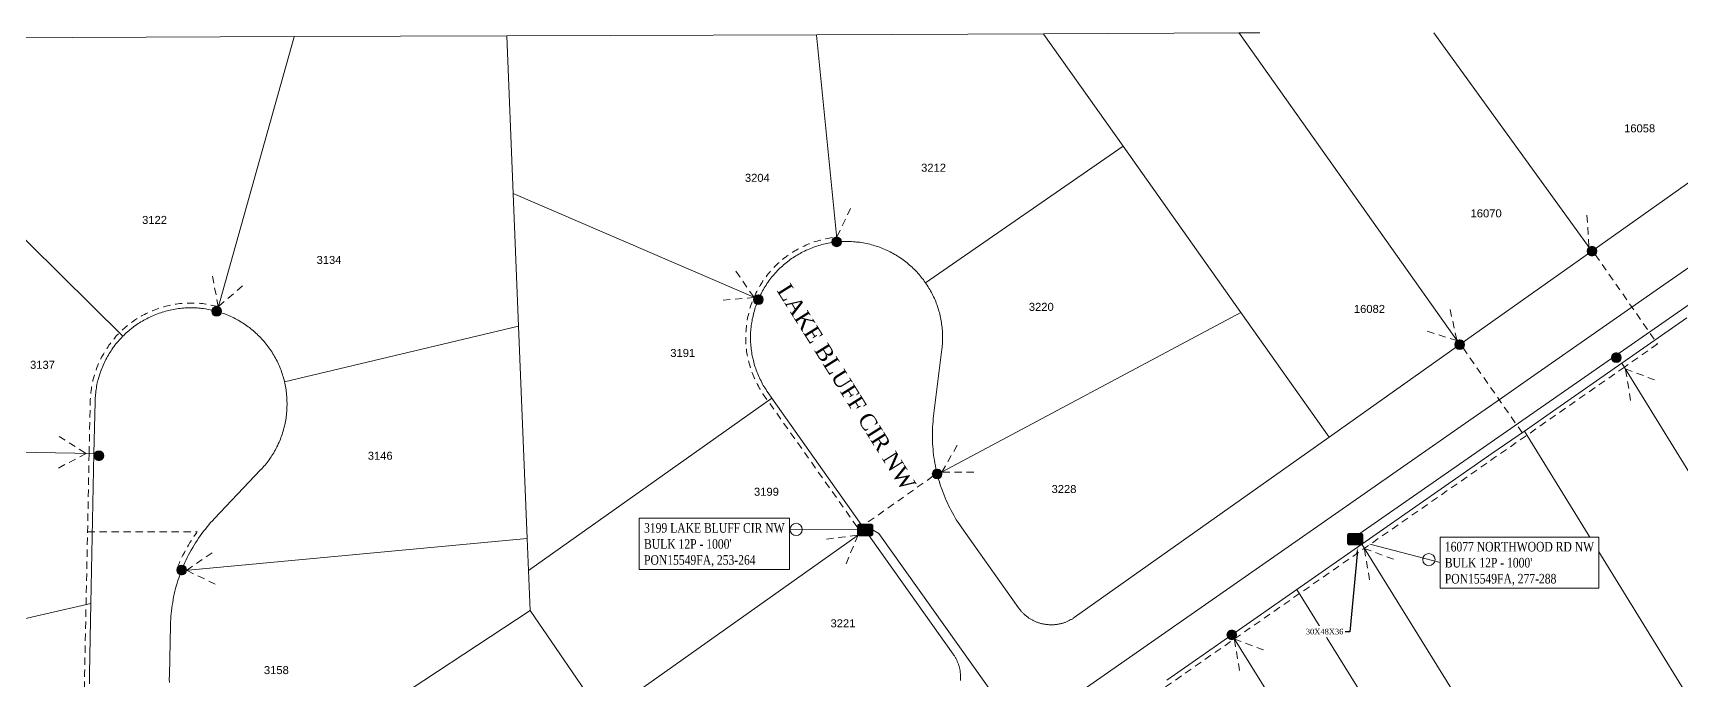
# Model space of a CAD drawing. Header units: feet. Extents: x 865220 to 2774701, y -2240498 to 961524.
# Drawn here: x 2765641 to 2766671, y 954267 to 954671 of the extents above; entities that cross this region are included whole.
import ezdxf
from ezdxf import colors
from ezdxf.entities.mleader import LeaderData, LeaderLine
from ezdxf.enums import TextEntityAlignment as Align
from ezdxf.lldxf.tags import DXFTag
from ezdxf.math import Vec2, Vec3

# ---------------------------------------------------------------- set-up
doc = ezdxf.new("R2010")
doc.units = ezdxf.units.FT
doc.header["$LTSCALE"] = 0.015
doc.header["$MEASUREMENT"] = 0
doc.linetypes.add('DASHED', pattern=[5, 3, -2])
for name, color, linetype, lineweight in [('288A', 112, '288A', 5), ('DETAIL', 7, 'Continuous', 5), ('DROP BURIED', 7, 'DASHED', 5), ('Parcels', 7, 'Continuous', 0), ('PROP_TEL', 6, 'Continuous', 5), ('RUNNING LINE (UNDERGROUND)', 10, 'Continuous', 40), ('TAIL', 1, 'MST', 5), ('TERMINALS', 7, 'Continuous', 5)]:
    doc.layers.add(name, color=color, linetype=linetype, lineweight=lineweight)
for name, color, linetype in [('Scott County Addresses', 7, 'Continuous'), ('STREET NAME', 7, 'Continuous'), ('TELEPHONE STRUCT-PROP', 6, 'Continuous')]:
    doc.layers.add(name, color=color, linetype=linetype)
doc.styles.add('Dimensions 100', font='arial.ttf')
doc.styles.add('Line', font='txt.shx', dxfattribs={"height": 3})
doc.styles.add('SIMPLEX', font='times.ttf', dxfattribs={"width": 0.8})
doc.styles.get("Standard").update_dxf_attribs({"font": 'times.ttf'})
doc.styles.add('Utilities', font='arial.ttf', dxfattribs={"height": 2.5})
tags = doc.linetypes.add('288A', pattern='A,80,-5,["288A",Line,S=1.5,R=0,X=0,Y=-1.5],-24', length=109).pattern_tags.tags
tags[6] = DXFTag(74, 10)
tags = doc.linetypes.add('MST', pattern='A,5,-5,5,-5,["TAIL",Line,S=1.5,R=0,X=0,Y=-1.5],-20', length=40).pattern_tags.tags
tags[10] = DXFTag(74, 10)

# ---------------------------------------------------------------- blocks, each defined once
blk = doc.blocks.new('ACMAP_ANN_TEMPLATE_Scott County Address')
at = {"layer": 'Scott County Addresses', "style": 'Dimensions 100'}
blk.add_attdef('ScottCountyAddress', (0, 0), '', height=50, dxfattribs=at)
blk = doc.blocks.new('NEW HH')
at = {"ltscale": 40, "true_color": 0xffffff}
h = blk.add_hatch(color=7, dxfattribs=at)
h.dxf.hatch_style = 1
h.paths.add_polyline_path([(-0.061, -0.031, 0.414214), (-0.046, -0.046), (0.046, -0.046, 0.414214), (0.061, -0.031), (0.061, 0.031, 0.414214), (0.046, 0.046), (-0.046, 0.046, 0.414214), (-0.061, 0.031)])
at = {"layer": 'RUNNING LINE (UNDERGROUND)', "color": 6, "lineweight": 0, "const_width": 0.005, "flags": 128}
blk.add_lwpolyline([(-0.061, 0.031), (-0.061, -0.031, 0.414214), (-0.046, -0.046), (0.046, -0.046, 0.414214), (0.061, -0.031), (0.061, 0.031, 0.414214), (0.046, 0.046), (-0.046, 0.046, 0.414214)], format="xyb", close=True, dxfattribs=at)
at = {"layer": 'TELEPHONE STRUCT-PROP', "color": 18, "true_color": 0x000000, "style": 'Utilities'}
blk.add_text('HH', height=0.05, dxfattribs=at).set_placement((0, 0), align=Align.MIDDLE_CENTER)
blk = doc.blocks.new('Proposed FlowerPot')
at = {"lineweight": 5, "ltscale": 100, "true_color": 0xffffff}
h = blk.add_hatch(color=7, dxfattribs=at)
h.dxf.hatch_style = 1
h.paths.add_polyline_path([(-0.06, 0, 0.414214), (0, -0.06, 0.414214), (0.06, 0, 0.414214), (0, 0.06, 0.414214)])
at = {"lineweight": 5, "ltscale": 100}
blk.add_circle((0, 0), 0.0604, dxfattribs=at)
at = {"layer": 'RUNNING LINE (UNDERGROUND)', "color": 6, "lineweight": 5, "const_width": 0.00907, "flags": 128}
blk.add_lwpolyline([(-0.06, 0, -0.414214), (0, 0.06, -0.414214), (0.06, 0, -0.414214), (0, -0.06, -0.414214), (-0.06, 0)], format="xyb", dxfattribs=at)
at = {"color": 18, "linetype": 'ByBlock', "lineweight": 5, "ltscale": 100, "true_color": 0x000000, "style": 'Dimensions 100'}
blk.add_text('F', height=0.0744, dxfattribs=at).set_placement((-0.029, -0.037))
blk = doc.blocks.new('TERMINAL')
at = {"lineweight": 5, "ltscale": 0.5, "flags": 128}
blk.add_lwpolyline([(-0.1, -0.6), (-0.1, 44.8)], dxfattribs=at)
at = {"lineweight": 5, "ltscale": 0.5}
blk.add_circle((-0.1, 37.6), 3.83, dxfattribs=at)

msp = doc.modelspace()

# ---------------------------------------------------------------- linework, layer by layer
at = {"layer": 'DROP BURIED', "lineweight": 5, "ltscale": 100}
for points in [[(2766152, 954561.2), (2766143.4, 954543.2)], [(2766612.1, 954556.9), (2766613.4, 954537)], [(2765772.1, 954512.8), (2765757, 954499.8), (2765753.2, 954519.4)], [(2766080.4, 954521.9), (2766091.8, 954505.5), (2766071.9, 954503.8)], [(2766526.6, 954498.1), (2766530.9, 954478.6), (2766511.8, 954484.6)], [(2766639.4, 954441.2), (2766636.1, 954460.9), (2766654.9, 954453.9)], [(2765657.5, 954418.8), (2765674.4, 954408.1), (2765656.7, 954398.8)], [(2766229, 954396.5), (2766209, 954396.4), (2766218.9, 954413.7)], [(2766136.9, 954354.6), (2766156.7, 954357.1), (2766149, 954338.7)], [(2765755.1, 954326.5), (2765737.1, 954335.1), (2765753.6, 954346.4)], [(2766476.3, 954329.1), (2766473, 954348.8), (2766491.8, 954341.8)], [(2766395.1, 954272.5), (2766391.8, 954292.2), (2766410.5, 954285.2)]]:
    msp.add_lwpolyline(points, dxfattribs=at)
at = {"layer": 'DROP BURIED', "lineweight": 5, "ltscale": 100, "flags": 128}
for points in [[(2766140.8, 954543), (2766139.7, 954542.8), (2766138.6, 954542.6), (2766137.6, 954542.4), (2766136.5, 954542.2), (2766135.4, 954542), (2766134.3, 954541.7), (2766133.3, 954541.4), (2766132.2, 954541.2), (2766131.2, 954540.8), (2766130.1, 954540.5), (2766129.1, 954540.2), (2766128, 954539.8), (2766127, 954539.4), (2766126, 954539), (2766125, 954538.6), (2766124, 954538.2), (2766123, 954537.7), (2766122, 954537.2), (2766121, 954536.7), (2766120, 954536.2), (2766119, 954535.7), (2766118.1, 954535.2), (2766117.1, 954534.6), (2766116.2, 954534), (2766115.3, 954533.4), (2766114.3, 954532.8), (2766113.4, 954532.2), (2766112.5, 954531.6), (2766111.7, 954530.9), (2766110.8, 954530.3), (2766109.9, 954529.6), (2766109.1, 954528.9), (2766108.2, 954528.2), (2766107.4, 954527.4), (2766106.6, 954526.7), (2766105.8, 954525.9), (2766105, 954525.2), (2766104.2, 954524.4), (2766103.5, 954523.6), (2766102.7, 954522.8), (2766102, 954522), (2766101.3, 954521.1), (2766100.6, 954520.3), (2766099.9, 954519.4), (2766099.2, 954518.5), (2766098.6, 954517.7), (2766098, 954516.8), (2766097.3, 954515.9), (2766096.7, 954514.9), (2766096.1, 954514), (2766095.6, 954513.1), (2766095, 954512.1), (2766094.5, 954511.2), (2766093.9, 954510.2), (2766093.4, 954509.2), (2766092.9, 954508.2), (2766092.5, 954507.3), (2766092, 954506.3), (2766091.7, 954505.6), (2766091.6, 954505.2), (2766091.1, 954504.2), (2766090.7, 954503.2), (2766090.4, 954502.2), (2766090, 954501.1), (2766089.6, 954500.1), (2766089.3, 954499.1), (2766089, 954498), (2766088.7, 954496.9), (2766088.4, 954495.9), (2766088.2, 954494.8), (2766087.9, 954493.7), (2766087.7, 954492.7), (2766087.5, 954491.6), (2766087.3, 954490.5), (2766087.2, 954489.4), (2766087, 954488.3), (2766086.9, 954487.2), (2766086.8, 954486.1), (2766086.7, 954485), (2766086.6, 954483.9), (2766086.6, 954482.8), (2766086.5, 954481.7), (2766086.5, 954480.6), (2766086.5, 954479.5), (2766086.6, 954478.4), (2766086.6, 954477.3), (2766086.7, 954476.2), (2766086.8, 954475.1), (2766086.9, 954474.1), (2766087, 954473), (2766087.1, 954471.9), (2766087.3, 954470.8), (2766087.5, 954469.7), (2766087.7, 954468.6), (2766087.9, 954467.5), (2766088.1, 954466.5), (2766088.4, 954465.4), (2766088.7, 954464.3), (2766089, 954463.3), (2766089.3, 954462.2), (2766089.6, 954461.2), (2766090, 954460.1), (2766090.3, 954459.1), (2766090.7, 954458.1), (2766091.1, 954457), (2766091.5, 954456), (2766092, 954455), (2766092.4, 954454), (2766092.9, 954453), (2766093.4, 954452), (2766093.9, 954451.1), (2766094.4, 954450.1), (2766094.9, 954449.1), (2766095.5, 954448.2), (2766096.1, 954447.3), (2766096.7, 954446.3), (2766097.3, 954445.4), (2766098.1, 954444.2), (2766100.4, 954441), (2766156.3, 954362)], [(2766617.3, 954532.4), (2766656.2, 954476.5)], [(2765676.3, 954408.1), (2765677, 954440.4), (2765677, 954441.9), (2765677.1, 954443), (2765677.2, 954444.1), (2765677.3, 954445.2), (2765677.4, 954446.3), (2765677.5, 954447.4), (2765677.7, 954448.5), (2765677.8, 954449.5), (2765678, 954450.6), (2765678.2, 954451.7), (2765678.5, 954452.8), (2765678.7, 954453.9), (2765679, 954454.9), (2765679.3, 954456), (2765679.6, 954457), (2765679.9, 954458.1), (2765680.2, 954459.1), (2765680.6, 954460.2), (2765681, 954461.2), (2765681.4, 954462.2), (2765681.8, 954463.3), (2765682.2, 954464.3), (2765682.7, 954465.3), (2765683.1, 954466.3), (2765683.6, 954467.3), (2765684.1, 954468.2), (2765684.6, 954469.2), (2765685.2, 954470.2), (2765685.7, 954471.1), (2765686.3, 954472.1), (2765686.9, 954473), (2765687.5, 954473.9), (2765688.1, 954474.8), (2765688.7, 954475.7), (2765689.4, 954476.6), (2765690, 954477.5), (2765690.7, 954478.4), (2765691.4, 954479.2), (2765692.1, 954480), (2765692.8, 954480.9), (2765693.5, 954481.7), (2765694.3, 954482.5), (2765695.1, 954483.3), (2765695.2, 954483.4), (2765695.8, 954484.1), (2765696.6, 954484.8), (2765697.4, 954485.6), (2765698.3, 954486.3), (2765699.1, 954487), (2765699.9, 954487.7), (2765700.8, 954488.4), (2765701.7, 954489.1), (2765702.5, 954489.8), (2765703.4, 954490.4), (2765704.3, 954491), (2765705.2, 954491.7), (2765706.2, 954492.3), (2765707.1, 954492.8), (2765708, 954493.4), (2765709, 954494), (2765709.9, 954494.5), (2765710.9, 954495), (2765711.9, 954495.5), (2765712.9, 954496), (2765713.9, 954496.4), (2765714.9, 954496.9), (2765715.9, 954497.3), (2765716.9, 954497.7), (2765717.9, 954498.1), (2765719, 954498.5), (2765720, 954498.9), (2765721.1, 954499.2), (2765722.1, 954499.5), (2765723.2, 954499.8), (2765724.2, 954500.1), (2765725.3, 954500.4), (2765726.4, 954500.6), (2765727.4, 954500.8), (2765728.5, 954501), (2765729.6, 954501.2), (2765730.7, 954501.4), (2765731.8, 954501.6), (2765732.9, 954501.7), (2765734, 954501.8), (2765735.1, 954501.9), (2765736.2, 954502), (2765737.3, 954502), (2765738.4, 954502.1), (2765739.5, 954502.1), (2765740.6, 954502.1), (2765741.7, 954502.1), (2765742.8, 954502), (2765743.9, 954502), (2765745, 954501.9), (2765746, 954501.8), (2765747.1, 954501.7), (2765748.2, 954501.5), (2765749.3, 954501.4), (2765750.4, 954501.2), (2765751.5, 954501), (2765752.6, 954500.8), (2765753.6, 954500.6), (2765754.7, 954500.3), (2765755.8, 954500.1), (2765756.8, 954499.8), (2765757, 954499.7)], [(2766534.7, 954474), (2766573.3, 954418.7)], [(2766656.2, 954476.5), (2766635.6, 954462.1)], [(2766635.6, 954462.1), (2766595, 954433.8), (2766574.7, 954419.6), (2766554.4, 954405.5), (2766513.8, 954377.2), (2766473.1, 954348.9), (2766432.5, 954320.6), (2766311.4, 954236.2)], [(2765676.3, 954408.1), (2765674.4, 954314.3), (2765673.5, 954270.8), (2765673.5, 954267.5), (2765673.5, 954264.2), (2765673.5, 954260.9), (2765673.7, 954257.6), (2765673.9, 954254.3), (2765674.1, 954251.1), (2765674.4, 954247.8), (2765674.8, 954244.5), (2765675.2, 954241.2), (2765675.7, 954238), (2765676.2, 954234.7), (2765676.8, 954231.5), (2765677.5, 954228.3), (2765678.2, 954225), (2765678.9, 954221.8), (2765679.7, 954218.7), (2765680.4, 954216.1), (2765680.6, 954215.5), (2765681.5, 954212.3), (2765682.5, 954209.2), (2765683.5, 954206), (2765684.6, 954202.9), (2765685.8, 954199.8), (2765687, 954196.8), (2765688.2, 954193.7), (2765689.5, 954190.7), (2765690.9, 954187.7), (2765692.3, 954184.7), (2765693.8, 954181.8), (2765695.3, 954178.9), (2765696.8, 954176), (2765698.4, 954173.1), (2765700.1, 954170.2), (2765701.8, 954167.4), (2765703.6, 954164.6), (2765705.4, 954161.9), (2765707.2, 954159.2), (2765709.1, 954156.5), (2765711.1, 954153.8), (2765713.1, 954151.2), (2765715.1, 954148.6), (2765717.2, 954146.1), (2765719.4, 954143.6), (2765722.6, 954139.9), (2765790, 954066)], [(2766203.5, 954393.9), (2766161.2, 954364)], [(2765675.3, 954359.1), (2765743.8, 954359.1), (2765743.3, 954358.4), (2765742.2, 954356.9), (2765741.2, 954355.5), (2765740.3, 954353.9), (2765739.3, 954352.4), (2765738.4, 954350.9), (2765737.5, 954349.3), (2765736.6, 954347.8), (2765735.8, 954346.2), (2765734.9, 954344.6), (2765734.2, 954343), (2765733.4, 954341.3), (2765732.7, 954339.7), (2765732, 954338.1)]]:
    msp.add_lwpolyline(points, dxfattribs=at)
at = {"layer": 'Parcels', "lineweight": 5}
for p, q in [((2765804.3, 954668.5), (2765509.1, 954667.3)), ((2765697.3, 954481.3), (2765509.3, 954667.2)), ((2765804.3, 954668.3), (2765756.2, 954496.9)), ((2765804.3, 954668.5), (2765937.2, 954669)), ((2765804.3, 954668.5), (2765804.3, 954668.5)), ((2765804.3, 954668.5), (2765804.3, 954668.3)), ((2765804.3, 954668.3), (2765804.3, 954668.3)), ((2765937.2, 954669), (2766130.8, 954669.7)), ((2765937.3, 954668.8), (2765937.2, 954669)), ((2765937.2, 954669), (2765937.2, 954669)), ((2765937.3, 954668.7), (2765937.3, 954668.8)), ((2765937.3, 954668.8), (2765937.3, 954668.7)), ((2765941.2, 954570.5), (2765937.3, 954668.7)), ((2765937.3, 954668.7), (2765941.2, 954570.5)), ((2766130.8, 954669.7), (2766272.5, 954670.3)), ((2766130.8, 954669.5), (2766130.8, 954669.7)), ((2766130.8, 954669.7), (2766130.8, 954669.7)), ((2766130.8, 954669.7), (2766130.8, 954669.5)), ((2766130.8, 954669.4), (2766130.8, 954669.5)), ((2766130.8, 954669.5), (2766130.8, 954669.4)), ((2766143.6, 954540.3), (2766130.8, 954669.4)), ((2766130.8, 954669.4), (2766143.6, 954540.3)), ((2766272.5, 954670.3), (2766394.7, 954670.8)), ((2766272.5, 954670.3), (2766272.5, 954670.3)), ((2766272.5, 954670.3), (2766272.7, 954670)), ((2766272.7, 954669.9), (2766272.7, 954670)), ((2766272.7, 954670), (2766272.7, 954669.9)), ((2766272.7, 954669.9), (2766322.3, 954600)), ((2766407.8, 954670.8), (2766394.7, 954670.8)), ((2766394.7, 954670.8), (2766394.9, 954670.4)), ((2766394.9, 954670.4), (2766394.7, 954670.8)), ((2766394.7, 954670.8), (2766394.7, 954670.8)), ((2766394.9, 954670.4), (2766395, 954670.4)), ((2766532.6, 954476.1), (2766395, 954670.4)), ((2766615.2, 954534.5), (2766516.5, 954670.8)), ((2766615.2, 954534.5), (2766809.1, 954671.8)), ((2766322.3, 954600), (2766198.9, 954514.7)), ((2766395.8, 954496.2), (2766322.3, 954600)), ((2766322.3, 954600), (2766395.8, 954496.2)), ((2765944.6, 954487.6), (2765941.2, 954570.5)), ((2766094.4, 954504.4), (2765941.2, 954570.5)), ((2765941.2, 954570.5), (2765944.6, 954487.6)), ((2766141.2, 954540), (2766142.3, 954540.1)), ((2766142.3, 954540.1), (2766143.3, 954540.3)), ((2766143.3, 954540.3), (2766143.6, 954540.3)), ((2766143.6, 954540.3), (2766144.3, 954540.4)), ((2766144.3, 954540.4), (2766145.4, 954540.4)), ((2766145.4, 954540.4), (2766146.4, 954540.5)), ((2766146.4, 954540.5), (2766147.5, 954540.5)), ((2766147.5, 954540.5), (2766148.5, 954540.6)), ((2766148.5, 954540.6), (2766149.6, 954540.6)), ((2766149.6, 954540.6), (2766150.6, 954540.6)), ((2766150.6, 954540.6), (2766151.7, 954540.5)), ((2766151.7, 954540.5), (2766152.7, 954540.5)), ((2766152.7, 954540.5), (2766153.8, 954540.4)), ((2766153.8, 954540.4), (2766154.8, 954540.3)), ((2766154.8, 954540.3), (2766155.8, 954540.2)), ((2766155.8, 954540.2), (2766156.9, 954540.1)), ((2766156.9, 954540.1), (2766157.9, 954540)), ((2766157.9, 954540), (2766159, 954539.8)), ((2766159, 954539.8), (2766160, 954539.7)), ((2766160, 954539.7), (2766161, 954539.5)), ((2766161, 954539.5), (2766162, 954539.3)), ((2766162, 954539.3), (2766163.1, 954539)), ((2766163.1, 954539), (2766164.1, 954538.8)), ((2766164.1, 954538.8), (2766165.1, 954538.5)), ((2766165.1, 954538.5), (2766166.1, 954538.2)), ((2766166.1, 954538.2), (2766167.1, 954537.9)), ((2766167.1, 954537.9), (2766168.1, 954537.6)), ((2766168.1, 954537.6), (2766169.1, 954537.3)), ((2766169.1, 954537.3), (2766170.1, 954536.9)), ((2766170.1, 954536.9), (2766171.1, 954536.6)), ((2766171.1, 954536.6), (2766172, 954536.2)), ((2766172, 954536.2), (2766173, 954535.8)), ((2766173, 954535.8), (2766174, 954535.4)), ((2766174, 954535.4), (2766174.9, 954534.9)), ((2766174.9, 954534.9), (2766175.9, 954534.5)), ((2766175.9, 954534.5), (2766176.8, 954534)), ((2766176.8, 954534), (2766177.7, 954533.5)), ((2766177.7, 954533.5), (2766178.7, 954533)), ((2766178.7, 954533), (2766179.6, 954532.5)), ((2766179.6, 954532.5), (2766180.5, 954532)), ((2766180.5, 954532), (2766181.4, 954531.4)), ((2766181.4, 954531.4), (2766182.2, 954530.9)), ((2766182.2, 954530.9), (2766183.1, 954530.3)), ((2766183.1, 954530.3), (2766184, 954529.7)), ((2766184, 954529.7), (2766184.8, 954529.1)), ((2766532.6, 954476.1), (2766615.2, 954534.5)), ((2766184.8, 954529.1), (2766185.7, 954528.5)), ((2766185.7, 954528.5), (2766186.5, 954527.8)), ((2766186.5, 954527.8), (2766187.3, 954527.2)), ((2766187.3, 954527.2), (2766188.1, 954526.5)), ((2766188.1, 954526.5), (2766188.9, 954525.8)), ((2766188.9, 954525.8), (2766189.7, 954525.1)), ((2766189.7, 954525.1), (2766190.5, 954524.4)), ((2766190.5, 954524.4), (2766191.2, 954523.7)), ((2766191.2, 954523.7), (2766192, 954523)), ((2766192, 954523), (2766192.7, 954522.2)), ((2766192.7, 954522.2), (2766193.4, 954521.5)), ((2766193.4, 954521.5), (2766194.1, 954520.7)), ((2766194.1, 954520.7), (2766194.8, 954519.9)), ((2766194.8, 954519.9), (2766195.5, 954519.1)), ((2766195.5, 954519.1), (2766196.2, 954518.3)), ((2766196.2, 954518.3), (2766196.8, 954517.5)), ((2766196.8, 954517.5), (2766197.5, 954516.7)), ((2766197.5, 954516.7), (2766198.1, 954515.8)), ((2766198.1, 954515.8), (2766198.7, 954515)), ((2766198.7, 954515), (2766198.9, 954514.7)), ((2766198.9, 954514.7), (2766199.3, 954514.1)), ((2766199.3, 954514.1), (2766199.9, 954513.2)), ((2766199.9, 954513.2), (2766200.4, 954512.3)), ((2766200.4, 954512.3), (2766201, 954511.4)), ((2766201, 954511.4), (2766201.5, 954510.5)), ((2766201.5, 954510.5), (2766202, 954509.6)), ((2766202, 954509.6), (2766202.5, 954508.7)), ((2766202.5, 954508.7), (2766203, 954507.8)), ((2766203, 954507.8), (2766203.5, 954506.8)), ((2766203.5, 954506.8), (2766203.9, 954505.9)), ((2766203.9, 954505.9), (2766204.4, 954504.9)), ((2766204.4, 954504.9), (2766204.8, 954504)), ((2766204.8, 954504), (2766205.2, 954503)), ((2766205.2, 954503), (2766205.6, 954502)), ((2766205.6, 954502), (2766205.9, 954501.1)), ((2766205.9, 954501.1), (2766206.3, 954500.1)), ((2766206.3, 954500.1), (2766206.6, 954499.1)), ((2766206.6, 954499.1), (2766206.9, 954498.1)), ((2765756.2, 954496.9), (2765757, 954496.6)), ((2765757, 954496.6), (2765758, 954496.3)), ((2765758, 954496.3), (2765759, 954496)), ((2765759, 954496), (2765760, 954495.6)), ((2765760, 954495.6), (2765761, 954495.3)), ((2765761, 954495.3), (2765762, 954494.9)), ((2765762, 954494.9), (2765763, 954494.5)), ((2765763, 954494.5), (2765763.9, 954494.1)), ((2765763.9, 954494.1), (2765764.9, 954493.7)), ((2765764.9, 954493.7), (2765765.8, 954493.2)), ((2765765.8, 954493.2), (2765766.8, 954492.8)), ((2765766.8, 954492.8), (2765767.7, 954492.3)), ((2765767.7, 954492.3), (2765768.6, 954491.8)), ((2765768.6, 954491.8), (2765769.5, 954491.3)), ((2765769.5, 954491.3), (2765770.4, 954490.8)), ((2765770.4, 954490.8), (2765771.3, 954490.2)), ((2765771.3, 954490.2), (2765772.2, 954489.7)), ((2765772.2, 954489.7), (2765773.1, 954489.1)), ((2765773.1, 954489.1), (2765774, 954488.5)), ((2765774, 954488.5), (2765774.8, 954487.9)), ((2766206.2, 954394.9), (2766395.8, 954496.2)), ((2766206.9, 954498.1), (2766207.2, 954497.1)), ((2766207.2, 954497.1), (2766207.5, 954496.1)), ((2766207.5, 954496.1), (2766207.8, 954495.1)), ((2766207.8, 954495.1), (2766208, 954494)), ((2766208, 954494), (2766208.2, 954493)), ((2766208.2, 954493), (2766208.4, 954492)), ((2766208.4, 954492), (2766208.6, 954491)), ((2766208.6, 954491), (2766208.8, 954489.9)), ((2766208.8, 954489.9), (2766208.9, 954488.9)), ((2766208.9, 954488.9), (2766209.1, 954487.9)), ((2766395.8, 954496.2), (2766395.8, 954496.2)), ((2766451, 954418.3), (2766395.8, 954496.2)), ((2765774.8, 954487.9), (2765775.7, 954487.3)), ((2765775.7, 954487.3), (2765776.5, 954486.7)), ((2765776.5, 954486.7), (2765777.3, 954486)), ((2765777.3, 954486), (2765778.2, 954485.4)), ((2765778.2, 954485.4), (2765779, 954484.7)), ((2765779, 954484.7), (2765779.7, 954484)), ((2765779.7, 954484), (2765780.5, 954483.3)), ((2765780.5, 954483.3), (2765781.3, 954482.6)), ((2765781.3, 954482.6), (2765782, 954481.9)), ((2765782, 954481.9), (2765782.8, 954481.1)), ((2765782.8, 954481.1), (2765783.5, 954480.4)), ((2765783.5, 954480.4), (2765784.2, 954479.6)), ((2765784.2, 954479.6), (2765784.9, 954478.8)), ((2765784.9, 954478.8), (2765785.6, 954478)), ((2765785.6, 954478), (2765786.3, 954477.2)), ((2765944.6, 954487.6), (2765798.3, 954452.9)), ((2765950, 954354.9), (2765944.6, 954487.6)), ((2765944.6, 954487.6), (2765950, 954354.9)), ((2766209.1, 954487.9), (2766209.2, 954486.8)), ((2766209.2, 954486.8), (2766209.3, 954485.8)), ((2766209.3, 954485.8), (2766209.4, 954484.7)), ((2766209.4, 954484.7), (2766209.4, 954483.7)), ((2766209.4, 954483.7), (2766209.5, 954482.6)), ((2766209.5, 954478.4), (2766209.4, 954477.4)), ((2766209.5, 954482.6), (2766209.5, 954481.6)), ((2766209.5, 954481.6), (2766209.5, 954480.5)), ((2766209.5, 954480.5), (2766209.5, 954479.5)), ((2766209.5, 954479.5), (2766209.5, 954478.4)), ((2765786.3, 954477.2), (2765786.9, 954476.4)), ((2765786.9, 954476.4), (2765787.6, 954475.6)), ((2765787.6, 954475.6), (2765788.2, 954474.7)), ((2765788.2, 954474.7), (2765788.8, 954473.9)), ((2765788.8, 954473.9), (2765789.4, 954473)), ((2765789.4, 954473), (2765790, 954472.2)), ((2765790, 954472.2), (2765790.6, 954471.3)), ((2765790.6, 954471.3), (2765791.1, 954470.4)), ((2765791.1, 954470.4), (2765791.7, 954469.5)), ((2765791.7, 954469.5), (2765792.2, 954468.6)), ((2765792.2, 954468.6), (2765792.7, 954467.7)), ((2765792.7, 954467.7), (2765793.2, 954466.8)), ((2766209.1, 954473.2), (2766203.9, 954431.7)), ((2766209.2, 954474.3), (2766209.1, 954473.2)), ((2766209.3, 954475.3), (2766209.2, 954474.3)), ((2766209.4, 954476.4), (2766209.3, 954475.3)), ((2766209.4, 954477.4), (2766209.4, 954476.4)), ((2766451, 954418.3), (2766532.6, 954476.1)), ((2765793.2, 954466.8), (2765793.7, 954465.8)), ((2765793.7, 954465.8), (2765794.1, 954464.9)), ((2765794.1, 954464.9), (2765794.6, 954463.9)), ((2765794.6, 954463.9), (2765795, 954463)), ((2765795, 954463), (2765795.4, 954462)), ((2765795.4, 954462), (2765795.8, 954461)), ((2765795.8, 954461), (2765796.2, 954460.1)), ((2765796.2, 954460.1), (2765796.5, 954459.1)), ((2765796.5, 954459.1), (2765796.9, 954458.1)), ((2765796.9, 954458.1), (2765797.2, 954457.1)), ((2766844.2, 954122.9), (2766633.9, 954464.5)), ((2766633.9, 954464.5), (2766844.2, 954122.9)), ((2765797.2, 954457.1), (2765797.5, 954456.1)), ((2765797.5, 954456.1), (2765797.8, 954455.1)), ((2765797.8, 954455.1), (2765798.1, 954454.1)), ((2765798.1, 954454.1), (2765798.3, 954453.1)), ((2765798.3, 954453.1), (2765798.3, 954452.9)), ((2765798.3, 954452.9), (2765798.5, 954452)), ((2765798.5, 954452), (2765798.8, 954451)), ((2765798.8, 954451), (2765799, 954450)), ((2765799, 954450), (2765799.1, 954449)), ((2765799.1, 954449), (2765799.3, 954447.9)), ((2765799.3, 954447.9), (2765799.4, 954446.9)), ((2765799.4, 954446.9), (2765799.6, 954445.8)), ((2765680, 954440.3), (2765680, 954440.3)), ((2765799.6, 954445.8), (2765799.7, 954444.8)), ((2765799.7, 954444.8), (2765799.8, 954443.8)), ((2765799.8, 954443.8), (2765799.8, 954442.7)), ((2765799.8, 954442.7), (2765799.9, 954441.7)), ((2765799.9, 954441.7), (2765799.9, 954440.6)), ((2765799.9, 954440.6), (2765800, 954439.6)), ((2765800, 954438.5), (2765799.9, 954437.5)), ((2765799.9, 954437.5), (2765799.9, 954436.4)), ((2765800, 954439.6), (2765800, 954438.5)), ((2765950.8, 954335), (2766102.8, 954442.7)), ((2765798.7, 954427.1), (2765798.5, 954426.1)), ((2765798.9, 954428.1), (2765798.7, 954427.1)), ((2765799.1, 954429.2), (2765798.9, 954428.1)), ((2765799.3, 954430.2), (2765799.1, 954429.2)), ((2765799.4, 954431.2), (2765799.3, 954430.2)), ((2765799.6, 954432.3), (2765799.4, 954431.2)), ((2765799.7, 954433.3), (2765799.6, 954432.3)), ((2765799.8, 954434.3), (2765799.7, 954433.3)), ((2765799.9, 954436.4), (2765799.8, 954435.4)), ((2765799.8, 954435.4), (2765799.8, 954434.3)), ((2766203.4, 954426.5), (2766203.3, 954424.7)), ((2766203.6, 954428.2), (2766203.4, 954426.5)), ((2766203.7, 954429.9), (2766203.6, 954428.2)), ((2766203.9, 954431.7), (2766203.7, 954429.9)), ((2765679.3, 954408), (2765090.3, 954420.1)), ((2765795.4, 954416.1), (2765795, 954415.1)), ((2765795.8, 954417.1), (2765795.4, 954416.1)), ((2765796.1, 954418), (2765795.8, 954417.1)), ((2765796.5, 954419), (2765796.1, 954418)), ((2765796.8, 954420), (2765796.5, 954419)), ((2765797.2, 954421), (2765796.8, 954420)), ((2765797.5, 954422), (2765797.2, 954421)), ((2765797.8, 954423), (2765797.5, 954422)), ((2765798, 954424), (2765797.8, 954423)), ((2765798.3, 954425.1), (2765798, 954424)), ((2765798.5, 954426.1), (2765798.3, 954425.1)), ((2766203.3, 954424.7), (2766203.2, 954423)), ((2766203.2, 954423), (2766203.2, 954421.2)), ((2766203.2, 954421.2), (2766203.2, 954419.5)), ((2766203.2, 954419.5), (2766203.2, 954417.8)), ((2766203.2, 954417.8), (2766203.2, 954416)), ((2766203.2, 954416), (2766203.3, 954414.3)), ((2766291.8, 954305.7), (2766451, 954418.3)), ((2766451, 954418.3), (2766451, 954418.3)), ((2766774.3, 954095.8), (2766573, 954422.1)), ((2766573, 954422.1), (2766774.3, 954095.8)), ((2765679.3, 954408), (2765679.3, 954408)), ((2765790, 954406), (2765789.4, 954405.1)), ((2765790.5, 954406.8), (2765790, 954406)), ((2765791.1, 954407.7), (2765790.5, 954406.8)), ((2765791.6, 954408.6), (2765791.1, 954407.7)), ((2765792.2, 954409.5), (2765791.6, 954408.6)), ((2765792.7, 954410.4), (2765792.2, 954409.5)), ((2765793.2, 954411.4), (2765792.7, 954410.4)), ((2765793.6, 954412.3), (2765793.2, 954411.4)), ((2765794.1, 954413.2), (2765793.6, 954412.3)), ((2765794.5, 954414.2), (2765794.1, 954413.2)), ((2765795, 954415.1), (2765794.5, 954414.2)), ((2766203.3, 954414.3), (2766203.4, 954412.5)), ((2766203.4, 954412.5), (2766203.6, 954410.8)), ((2766203.6, 954410.8), (2766203.7, 954409)), ((2766203.7, 954409), (2766203.9, 954407.3)), ((2766203.9, 954407.3), (2766204.1, 954405.6)), ((2765783.4, 954397.8), (2765754.6, 954367.4)), ((2765784.2, 954398.5), (2765783.4, 954397.8)), ((2765784.9, 954399.3), (2765784.2, 954398.5)), ((2765785.5, 954400.1), (2765784.9, 954399.3)), ((2765786.2, 954400.9), (2765785.5, 954400.1)), ((2765786.9, 954401.7), (2765786.2, 954400.9)), ((2765787.5, 954402.5), (2765786.9, 954401.7)), ((2765788.2, 954403.4), (2765787.5, 954402.5)), ((2765788.8, 954404.2), (2765788.2, 954403.4)), ((2765789.4, 954405.1), (2765788.8, 954404.2)), ((2766204.1, 954405.6), (2766204.4, 954403.9)), ((2766204.4, 954403.9), (2766204.7, 954402.1)), ((2766204.7, 954402.1), (2766205, 954400.4)), ((2766205, 954400.4), (2766205.3, 954398.7)), ((2766205.3, 954398.7), (2766205.7, 954397)), ((2766205.7, 954397), (2766206.1, 954395.3)), ((2766206.1, 954395.3), (2766206.2, 954394.9)), ((2766206.2, 954394.9), (2766206.6, 954393.6)), ((2766206.6, 954393.6), (2766207, 954391.9)), ((2766207, 954391.9), (2766207.5, 954390.3)), ((2766207.5, 954390.3), (2766208, 954388.6)), ((2766208, 954388.6), (2766208.6, 954386.9)), ((2766208.6, 954386.9), (2766209.2, 954385.3)), ((2766209.2, 954385.3), (2766209.8, 954383.7)), ((2766209.8, 954383.7), (2766210.4, 954382)), ((2766210.4, 954382), (2766211.1, 954380.4)), ((2766211.1, 954380.4), (2766211.8, 954378.8)), ((2766211.8, 954378.8), (2766212.5, 954377.2)), ((2766212.5, 954377.2), (2766213.3, 954375.7)), ((2766213.3, 954375.7), (2766214, 954374.1)), ((2766214, 954374.1), (2766214.8, 954372.5)), ((2766214.8, 954372.5), (2766215.7, 954371)), ((2766215.7, 954371), (2766216.5, 954369.5)), ((2766216.5, 954369.5), (2766217.4, 954368)), ((2766217.4, 954368), (2766218.3, 954366.5)), ((2766218.3, 954366.5), (2766219.3, 954365)), ((2766219.3, 954365), (2766220.2, 954363.6)), ((2765733.9, 954334.8), (2765950, 954354.9)), ((2765950, 954354.9), (2765950, 954354.9)), ((2765950, 954354.9), (2765950.8, 954335)), ((2766161.2, 954360.3), (2765998, 954244.7)), ((2765998, 954244.7), (2766161.2, 954360.3)), ((2766216.2, 954282.8), (2766161.2, 954360.3)), ((2766161.2, 954360.3), (2766161.2, 954360.3)), ((2766220.2, 954363.6), (2766221.6, 954361.6)), ((2766221.6, 954361.6), (2766257, 954311.6)), ((2766668.5, 954034), (2766471.4, 954351.4)), ((2766471.4, 954351.4), (2766668.5, 954034)), ((2765733.4, 954333.6), (2765732.9, 954332)), ((2765733.9, 954334.8), (2765733.4, 954333.6)), ((2765734.1, 954335.3), (2765733.9, 954334.8)), ((2765734.7, 954336.9), (2765734.1, 954335.3)), ((2765951.8, 954310), (2765950.8, 954335)), ((2765950.8, 954335), (2765950.8, 954335)), ((2765950.8, 954335), (2765951.8, 954310)), ((2765730.3, 954323.7), (2765729.9, 954322)), ((2765730.7, 954325.3), (2765730.3, 954323.7)), ((2765731.2, 954327), (2765730.7, 954325.3)), ((2765731.7, 954328.7), (2765731.2, 954327)), ((2765732.3, 954330.3), (2765731.7, 954328.7)), ((2765732.9, 954332), (2765732.3, 954330.3)), ((2765362.6, 954242.6), (2765677.4, 954314.3)), ((2765728.2, 954313.4), (2765728, 954311.7)), ((2765728.5, 954315.1), (2765728.2, 954313.4)), ((2765728.8, 954316.8), (2765728.5, 954315.1)), ((2765729.1, 954318.6), (2765728.8, 954316.8)), ((2765729.5, 954320.3), (2765729.1, 954318.6)), ((2765729.9, 954322), (2765729.5, 954320.3)), ((2766632.6, 953999.1), (2766430.8, 954323.1)), ((2766430.8, 954323.1), (2766632.6, 953999.1)), ((2765727.2, 954303), (2765727.1, 954300.6)), ((2765727.3, 954304.7), (2765727.2, 954303)), ((2765727.4, 954306.5), (2765727.3, 954304.7)), ((2765727.6, 954308.2), (2765727.4, 954306.5)), ((2765727.7, 954309.9), (2765727.6, 954308.2)), ((2765728, 954311.7), (2765727.7, 954309.9)), ((2765756.6, 954181.6), (2765951.8, 954310)), ((2765951.8, 954310), (2765997.1, 954243.9)), ((2766257, 954311.6), (2766257.3, 954311.3)), ((2766257.3, 954311.3), (2766257.5, 954310.9)), ((2766257.5, 954310.9), (2766257.8, 954310.6)), ((2766257.8, 954310.6), (2766258.1, 954310.2)), ((2766258.1, 954310.2), (2766258.3, 954309.9)), ((2766258.3, 954309.9), (2766258.6, 954309.6)), ((2766258.6, 954309.6), (2766258.9, 954309.2)), ((2766258.9, 954309.2), (2766259.2, 954308.9)), ((2766259.2, 954308.9), (2766259.5, 954308.6)), ((2766259.5, 954308.6), (2766259.8, 954308.3)), ((2766259.8, 954308.3), (2766260.1, 954308)), ((2766260.1, 954308), (2766260.5, 954307.7)), ((2766260.5, 954307.7), (2766260.8, 954307.4)), ((2766260.8, 954307.4), (2766261.1, 954307.1)), ((2766261.1, 954307.1), (2766261.4, 954306.8)), ((2766261.4, 954306.8), (2766261.8, 954306.6)), ((2766261.8, 954306.6), (2766262.1, 954306.3)), ((2766262.1, 954306.3), (2766262.5, 954306)), ((2766262.5, 954306), (2766262.8, 954305.8)), ((2766262.8, 954305.8), (2766263.2, 954305.5)), ((2766263.2, 954305.5), (2766263.5, 954305.3)), ((2766263.5, 954305.3), (2766263.9, 954305)), ((2766263.9, 954305), (2766264.3, 954304.8)), ((2766264.3, 954304.8), (2766264.6, 954304.6)), ((2766264.6, 954304.6), (2766265, 954304.4)), ((2766265, 954304.4), (2766265.4, 954304.1)), ((2766265.4, 954304.1), (2766265.8, 954303.9)), ((2766265.8, 954303.9), (2766266.2, 954303.7)), ((2766266.2, 954303.7), (2766266.6, 954303.5)), ((2766266.6, 954303.5), (2766267, 954303.4)), ((2766267, 954303.4), (2766267.4, 954303.2)), ((2766267.4, 954303.2), (2766267.8, 954303)), ((2766267.8, 954303), (2766268.2, 954302.8)), ((2766268.2, 954302.8), (2766268.6, 954302.7)), ((2766286.1, 954302.6), (2766286.5, 954302.8)), ((2766286.5, 954302.8), (2766286.9, 954303)), ((2766286.9, 954303), (2766287.3, 954303.1)), ((2766287.3, 954303.1), (2766287.7, 954303.3)), ((2766287.7, 954303.3), (2766288.1, 954303.5)), ((2766288.1, 954303.5), (2766288.5, 954303.7)), ((2766288.5, 954303.7), (2766288.9, 954303.9)), ((2766288.9, 954303.9), (2766289.3, 954304.1)), ((2766289.3, 954304.1), (2766289.6, 954304.3)), ((2766289.6, 954304.3), (2766290.1, 954304.4)), ((2766290.1, 954304.4), (2766290.4, 954304.7)), ((2766290.4, 954304.7), (2766290.8, 954304.9)), ((2766290.8, 954304.9), (2766291.1, 954305.2)), ((2766291.1, 954305.2), (2766291.8, 954305.7)), ((2765727.1, 954300.6), (2765726.5, 954269.7)), ((2766268.6, 954302.7), (2766269, 954302.5)), ((2766269, 954302.5), (2766269.4, 954302.4)), ((2766269.4, 954302.4), (2766269.8, 954302.3)), ((2766269.8, 954302.3), (2766270.2, 954302.1)), ((2766270.2, 954302.1), (2766270.6, 954302)), ((2766270.6, 954302), (2766271.1, 954301.9)), ((2766271.1, 954301.9), (2766271.5, 954301.8)), ((2766271.5, 954301.8), (2766271.9, 954301.7)), ((2766271.9, 954301.7), (2766272.3, 954301.6)), ((2766272.3, 954301.6), (2766272.8, 954301.5)), ((2766272.8, 954301.5), (2766273.2, 954301.4)), ((2766273.2, 954301.4), (2766273.6, 954301.4)), ((2766273.6, 954301.4), (2766274.1, 954301.3)), ((2766274.1, 954301.3), (2766274.5, 954301.2)), ((2766274.5, 954301.2), (2766274.9, 954301.2)), ((2766274.9, 954301.2), (2766275.4, 954301.2)), ((2766275.4, 954301.2), (2766275.8, 954301.1)), ((2766275.8, 954301.1), (2766276.2, 954301.1)), ((2766276.2, 954301.1), (2766276.7, 954301.1)), ((2766276.7, 954301.1), (2766277.1, 954301.1)), ((2766277.1, 954301.1), (2766277.5, 954301.1)), ((2766277.5, 954301.1), (2766278, 954301.1)), ((2766278, 954301.1), (2766278.4, 954301.1)), ((2766278.4, 954301.1), (2766278.9, 954301.1)), ((2766278.9, 954301.1), (2766279.3, 954301.1)), ((2766279.3, 954301.1), (2766279.7, 954301.2)), ((2766279.7, 954301.2), (2766280.2, 954301.2)), ((2766280.2, 954301.2), (2766280.6, 954301.3)), ((2766280.6, 954301.3), (2766281, 954301.3)), ((2766281, 954301.3), (2766281.5, 954301.4)), ((2766281.5, 954301.4), (2766281.9, 954301.5)), ((2766281.9, 954301.5), (2766282.3, 954301.6)), ((2766282.3, 954301.6), (2766282.7, 954301.7)), ((2766282.7, 954301.7), (2766283.2, 954301.8)), ((2766283.2, 954301.8), (2766283.6, 954301.9)), ((2766283.6, 954301.9), (2766284, 954302)), ((2766284, 954302), (2766284.4, 954302.1)), ((2766284.4, 954302.1), (2766284.8, 954302.2)), ((2766284.8, 954302.2), (2766285.3, 954302.3)), ((2766285.3, 954302.3), (2766285.7, 954302.5)), ((2766285.7, 954302.5), (2766286.1, 954302.6)), ((2766390.2, 954294.8), (2766596.7, 953964.3)), ((2766216.4, 954282.4), (2766216.2, 954282.8)), ((2766216.7, 954282), (2766216.4, 954282.4)), ((2766216.9, 954281.7), (2766216.7, 954282)), ((2766217.2, 954281.3), (2766216.9, 954281.7)), ((2766217.4, 954280.9), (2766217.2, 954281.3)), ((2766217.6, 954280.5), (2766217.4, 954280.9)), ((2766217.8, 954280.2), (2766217.6, 954280.5)), ((2766218, 954279.8), (2766217.8, 954280.2)), ((2766218.2, 954279.4), (2766218, 954279.8)), ((2766218.4, 954279), (2766218.2, 954279.4)), ((2766218.6, 954278.6), (2766218.4, 954279)), ((2766218.7, 954278.2), (2766218.6, 954278.6)), ((2766218.9, 954277.8), (2766218.7, 954278.2)), ((2766219.1, 954277.4), (2766218.9, 954277.8)), ((2766219.2, 954277), (2766219.1, 954277.4)), ((2766219.4, 954276.6), (2766219.2, 954277)), ((2766219.5, 954276.2), (2766219.4, 954276.6)), ((2766219.7, 954275.7), (2766219.5, 954276.2)), ((2766219.8, 954275.3), (2766219.7, 954275.7)), ((2766219.9, 954274.9), (2766219.8, 954275.3)), ((2766220, 954274.5), (2766219.9, 954274.9)), ((2766220.1, 954274.1), (2766220, 954274.5)), ((2766220.2, 954273.6), (2766220.1, 954274.1)), ((2766220.3, 954273.2), (2766220.2, 954273.6)), ((2766220.4, 954272.8), (2766220.3, 954273.2)), ((2766220.5, 954272.3), (2766220.4, 954272.8)), ((2766220.5, 954271.9), (2766220.5, 954272.3)), ((2766220.6, 954271.5), (2766220.5, 954271.9)), ((2765726.5, 954269.7), (2765726.4, 954267.3)), ((2765726.4, 954267.3), (2765726.5, 954265)), ((2766220.6, 954271), (2766220.6, 954271.5)), ((2766220.7, 954270.6), (2766220.6, 954271)), ((2766220.7, 954270.2), (2766220.7, 954270.6)), ((2766220.7, 954269.7), (2766220.7, 954270.2)), ((2766220.8, 954269.3), (2766220.7, 954269.7)), ((2766220.7, 954266.7), (2766220.8, 954267.1)), ((2766220.7, 954266.3), (2766220.7, 954266.7)), ((2766220.8, 954268.9), (2766220.8, 954269.3)), ((2766220.8, 954268.4), (2766220.8, 954268.9)), ((2766220.8, 954268), (2766220.8, 954268.4)), ((2766220.8, 954267.6), (2766220.8, 954268)), ((2766220.8, 954267.1), (2766220.8, 954267.6))]:
    msp.add_line(p, q, dxfattribs=at)
for points in [[(2766141.2, 954540), (2766140.2, 954539.9), (2766139.2, 954539.7), (2766138.1, 954539.5), (2766137.1, 954539.3), (2766136.1, 954539.1), (2766135.1, 954538.8), (2766134, 954538.6), (2766133, 954538.3), (2766132, 954538), (2766131, 954537.7), (2766130, 954537.3), (2766129.1, 954537), (2766128.1, 954536.6), (2766127.1, 954536.2), (2766126.1, 954535.8), (2766125.2, 954535.4), (2766124.2, 954535), (2766123.3, 954534.5), (2766122.3, 954534.1), (2766121.4, 954533.6), (2766120.5, 954533.1), (2766119.6, 954532.6), (2766118.7, 954532), (2766117.8, 954531.5), (2766116.9, 954530.9), (2766116, 954530.4), (2766115.2, 954529.8), (2766114.3, 954529.2), (2766113.5, 954528.5), (2766112.6, 954527.9), (2766111.8, 954527.2), (2766111, 954526.6), (2766110.2, 954525.9), (2766109.4, 954525.2), (2766108.6, 954524.5), (2766107.9, 954523.8), (2766107.1, 954523), (2766106.4, 954522.3), (2766105.7, 954521.5), (2766105, 954520.8), (2766104.3, 954520), (2766103.6, 954519.2), (2766102.9, 954518.4), (2766102.3, 954517.6), (2766101.6, 954516.7), (2766101, 954515.9), (2766100.4, 954515), (2766099.8, 954514.2), (2766099.2, 954513.3), (2766098.7, 954512.4), (2766098.1, 954511.5), (2766097.6, 954510.6), (2766097.1, 954509.7), (2766096.6, 954508.8), (2766096.1, 954507.9), (2766095.6, 954506.9), (2766095.2, 954506), (2766094.7, 954505), (2766094.4, 954504.4), (2766094.4, 954504.4), (2766094.3, 954504.1), (2766093.9, 954503.1), (2766093.5, 954502.1), (2766093.2, 954501.2), (2766092.8, 954500.2), (2766092.5, 954499.2), (2766092.2, 954498.2), (2766091.9, 954497.2), (2766091.6, 954496.2), (2766091.3, 954495.1), (2766091.1, 954494.1), (2766090.9, 954493.1), (2766090.6, 954492.1), (2766090.5, 954491.1), (2766090.3, 954490), (2766090.1, 954489), (2766090, 954487.9), (2766089.9, 954486.9), (2766089.8, 954485.9), (2766089.7, 954484.8), (2766089.6, 954483.8), (2766089.6, 954482.7), (2766089.5, 954481.7), (2766089.5, 954480.6), (2766089.5, 954479.6), (2766089.6, 954478.5), (2766089.6, 954477.5), (2766089.7, 954476.5), (2766089.8, 954475.4), (2766089.9, 954474.4), (2766090, 954473.3), (2766090.1, 954472.3), (2766090.3, 954471.3), (2766090.4, 954470.2), (2766090.6, 954469.2), (2766090.8, 954468.2), (2766091.1, 954467.1), (2766091.3, 954466.1), (2766091.6, 954465.1), (2766091.8, 954464.1), (2766092.1, 954463.1), (2766092.5, 954462.1), (2766092.8, 954461.1), (2766093.1, 954460.1), (2766093.5, 954459.1), (2766093.9, 954458.2), (2766094.3, 954457.2), (2766094.7, 954456.2), (2766095.1, 954455.3), (2766095.6, 954454.3), (2766096.1, 954453.4), (2766096.5, 954452.5), (2766097, 954451.5), (2766097.5, 954450.6), (2766098.1, 954449.7), (2766098.6, 954448.8), (2766099.2, 954448), (2766099.8, 954447.1), (2766100.6, 954445.9), (2766102.8, 954442.7), (2766161.2, 954360.3)], [(2765679.3, 954408), (2765680, 954440.3), (2765680, 954441.8), (2765680.1, 954442.8), (2765680.2, 954443.9), (2765680.2, 954444.9), (2765680.4, 954445.9), (2765680.5, 954447), (2765680.6, 954448), (2765680.8, 954449), (2765681, 954450.1), (2765681.2, 954451.1), (2765681.4, 954452.1), (2765681.6, 954453.2), (2765681.9, 954454.2), (2765682.2, 954455.2), (2765682.5, 954456.2), (2765682.8, 954457.2), (2765683.1, 954458.2), (2765683.4, 954459.2), (2765683.8, 954460.2), (2765684.2, 954461.1), (2765684.6, 954462.1), (2765685, 954463.1), (2765685.4, 954464), (2765685.8, 954465), (2765686.3, 954465.9), (2765686.8, 954466.8), (2765687.3, 954467.8), (2765687.8, 954468.7), (2765688.3, 954469.6), (2765688.8, 954470.5), (2765689.4, 954471.4), (2765690, 954472.3), (2765690.5, 954473.1), (2765691.1, 954474), (2765691.8, 954474.8), (2765692.4, 954475.7), (2765693, 954476.5), (2765693.7, 954477.3), (2765694.4, 954478.1), (2765695.1, 954478.9), (2765695.8, 954479.7), (2765696.5, 954480.4), (2765697.2, 954481.2), (2765697.3, 954481.3), (2765697.9, 954481.9), (2765698.7, 954482.7), (2765699.5, 954483.4), (2765700.2, 954484.1), (2765701, 954484.8), (2765701.8, 954485.4), (2765702.7, 954486.1), (2765703.5, 954486.7), (2765704.3, 954487.4), (2765705.2, 954488), (2765706, 954488.6), (2765706.9, 954489.2), (2765707.8, 954489.7), (2765708.7, 954490.3), (2765709.6, 954490.8), (2765710.5, 954491.3), (2765711.4, 954491.8), (2765712.3, 954492.3), (2765713.2, 954492.8), (2765714.2, 954493.3), (2765715.1, 954493.7), (2765716.1, 954494.1), (2765717, 954494.5), (2765718, 954494.9), (2765719, 954495.3), (2765720, 954495.7), (2765721, 954496), (2765722, 954496.3), (2765723, 954496.6), (2765724, 954496.9), (2765725, 954497.2), (2765726, 954497.4), (2765727, 954497.7), (2765728, 954497.9), (2765729.1, 954498.1), (2765730.1, 954498.3), (2765731.1, 954498.4), (2765732.2, 954498.6), (2765733.2, 954498.7), (2765734.3, 954498.8), (2765735.3, 954498.9), (2765736.3, 954499), (2765737.4, 954499), (2765738.4, 954499.1), (2765739.5, 954499.1), (2765740.5, 954499.1), (2765741.6, 954499.1), (2765742.6, 954499), (2765743.7, 954499), (2765744.7, 954498.9), (2765745.8, 954498.8), (2765746.8, 954498.7), (2765747.8, 954498.6), (2765748.9, 954498.4), (2765749.9, 954498.3), (2765750.9, 954498.1), (2765752, 954497.9), (2765753, 954497.7), (2765754, 954497.4), (2765755, 954497.2), (2765756, 954496.9), (2765756.2, 954496.9)], [(2766674.5, 954492.8), (2766633.9, 954464.5), (2766593.3, 954436.3), (2766573, 954422.1), (2766552.6, 954408), (2766512, 954379.7), (2766471.4, 954351.4), (2766430.8, 954323.1), (2766390.2, 954294.8), (2766349.6, 954266.5)], [(2765679.3, 954408), (2765677.4, 954314.3), (2765676.5, 954270.7), (2765676.5, 954267.5), (2765676.5, 954264.3)], [(2765754.6, 954367.4), (2765753.4, 954366.1), (2765752.2, 954364.9), (2765751.1, 954363.5), (2765750, 954362.2), (2765748.9, 954360.8), (2765747.8, 954359.5), (2765746.7, 954358.1), (2765745.7, 954356.7), (2765744.7, 954355.2), (2765743.7, 954353.8), (2765742.8, 954352.3), (2765741.9, 954350.9), (2765741, 954349.4), (2765740.1, 954347.8), (2765739.2, 954346.3), (2765738.4, 954344.8), (2765737.6, 954343.2), (2765736.9, 954341.7), (2765736.1, 954340.1), (2765735.4, 954338.5), (2765734.7, 954336.9)]]:
    msp.add_lwpolyline(points, dxfattribs=at)
at = {"layer": 'TAIL', "lineweight": 5, "ltscale": 100, "flags": 128}
for points in [[(2766861.1, 954621.5), (2766845.4, 954619.2), (2766838.5, 954614.4), (2766792.9, 954582.6), (2766752.3, 954554.4), (2766711.7, 954526.1), (2766671.1, 954497.8), (2766469.6, 954357.8)], [(2766021.4, 954035.8), (2766062.8, 954081.3), (2766269.4, 954218), (2766169.7, 954358.1), (2766166.1, 954360.3)]]:
    msp.add_lwpolyline(points, dxfattribs=at)

# ---------------------------------------------------------------- block references
at = {"layer": 'PROP_TEL', "lineweight": 5}
for name, p, xscale, yscale, zscale in [('Proposed FlowerPot', (2766143.3, 954540.3), 50, 50, 50), ('Proposed FlowerPot', (2766615.2, 954534.5), 50, 50, 50), ('Proposed FlowerPot', (2765756, 954496.9), 50, 50, 50), ('Proposed FlowerPot', (2766094.4, 954504.2), 50, 50, 50), ('Proposed FlowerPot', (2766532.6, 954476.1), 50, 50, 50), ('Proposed FlowerPot', (2766630.4, 954468), 50, 50, 50), ('Proposed FlowerPot', (2765682.4, 954406.7), 50, 50, 50), ('Proposed FlowerPot', (2766206.1, 954395.3), 50, 50, 50), ('NEW HH', (2766161.2, 954360.3), 80, 80, 80), ('NEW HH', (2766467.3, 954354.6), 80, 80, 80), ('Proposed FlowerPot', (2765734.1, 954335.3), 50, 50, 50), ('Proposed FlowerPot', (2766390.2, 954294.8), 50, 50, 50)]:
    msp.add_blockref(name, p, dxfattribs=dict(at, xscale=xscale, yscale=yscale, zscale=zscale))
at = {"layer": 'Scott County Addresses', "lineweight": 5, "xscale": 0.1, "yscale": 0.1, "zscale": 0.1}
for p, values in [((2766635.3, 954608.7), {'ScottCountyAddress': '16058'}), ((2766086, 954577.8), {'ScottCountyAddress': '3204'}), ((2766196.1, 954584.1), {'ScottCountyAddress': '3212'}), ((2766539.4, 954555.6), {'ScottCountyAddress': '16070'}), ((2765709.4, 954551.5), {'ScottCountyAddress': '3122'}), ((2765818.4, 954526.5), {'ScottCountyAddress': '3134'}), ((2766263.4, 954497.2), {'ScottCountyAddress': '3220'}), ((2766466.5, 954495.9), {'ScottCountyAddress': '16082'}), ((2766039.4, 954468.4), {'ScottCountyAddress': '3191'}), ((2765639.4, 954461), {'ScottCountyAddress': '3137'}), ((2765850.4, 954404.2), {'ScottCountyAddress': '3146'}), ((2766091.7, 954381.7), {'ScottCountyAddress': '3199'}), ((2766277.6, 954383.4), {'ScottCountyAddress': '3228'}), ((2766139.5, 954299.5), {'ScottCountyAddress': '3221'}), ((2765785.5, 954270.3), {'ScottCountyAddress': '3158'})]:
    msp.add_blockref('ACMAP_ANN_TEMPLATE_Scott County Address', p, dxfattribs=at).add_auto_attribs(values)
at = {"layer": 'TERMINALS', "lineweight": 5, "ltscale": 0.5}
for p, rotation in [((2766155.6, 954360.5), 89.61714477091515), ((2766477, 954351.3), 255.1905513560416)]:
    msp.add_blockref('TERMINAL', p, dxfattribs=dict(at, rotation=rotation))

# ---------------------------------------------------------------- texts
at = {"layer": 'STREET NAME', "lineweight": 5, "ltscale": 40, "insert": (2766114.1, 954515.3), "char_height": 10, "attachment_point": 1, "rotation": 302.1148}
msp.add_mtext('LAKE BLUFF CIR NW', dxfattribs=at)

# ---------------------------------------------------------------- next in the draw order: texts
at = {"layer": 'TERMINALS', "lineweight": 5, "ltscale": 0.5, "char_height": 6, "attachment_point": 1, "style": 'SIMPLEX', "bg_fill": 19, "box_fill_scale": 1.5, "bg_fill_color": 256, "bg_fill_transparency": 0}
for s, insert in [("3199 LAKE BLUFF CIR NW\\PBULK 12P - 1000'\\PPON15549FA, 253-264", (2766023, 954364.6)), ("16077 NORTHWOOD RD NW\\PBULK 12P - 1000'\\PPON15549FA, 277-288", (2766523.3, 954352.9))]:
    msp.add_mtext(s, dxfattribs=dict(at, insert=insert))

# ---------------------------------------------------------------- next in the draw order: linework, layer by layer
at = {"layer": '288A', "lineweight": 5, "ltscale": 100, "flags": 128}
msp.add_lwpolyline([(2766865.6, 954618.2), (2766827.6, 954630), (2766782, 954598.2), (2766741.4, 954569.9), (2766700.8, 954541.6), (2766660.2, 954513.4), (2766619.6, 954485.1), (2766579, 954456.8), (2766558.7, 954442.6), (2766538.4, 954428.5), (2766497.7, 954400.2), (2766457.1, 954371.9), (2766416.5, 954343.6), (2766375.9, 954315.3), (2766335.3, 954287), (2766294.7, 954258.7), (2766254.1, 954230.4), (2766213.5, 954202.1), (2766172.9, 954173.8), (2766132.3, 954145.5), (2766091.6, 954117.2), (2766049.8, 954088.1), (2766015.2, 954057.2), (2766019.9, 954032.4), (2765996.6, 954041.3), (2765961.3, 954008.7), (2765916.7, 953968.7), (2765872, 953928.6), (2765827.3, 953888.6), (2765767.8, 953835.2), (2765693.3, 953768.4), (2765618.9, 953701.6), (2765537.2, 953628.4), (2765527.1, 953522), (2765519.5, 953442.4), (2765515.7, 953402.2), (2765535.7, 953390.9)], dxfattribs=at)

# ---------------------------------------------------------------- next in the draw order: leaders
at = {"layer": 'DETAIL', "lineweight": 5, "ltscale": 5}
ml = msp.add_multileader_mtext('Standard', dxfattribs=at)
ml.set_content('30X48X36', color=256)
ml.set_leader_properties()
ml.build(insert=Vec2(0, 0))
ml.multileader.update_dxf_attribs({"has_text_frame": 1, "text_left_attachment_type": 2, "text_right_attachment_type": 2, "dogleg_length": 3})
ctx = ml.context
ctx.base_point, ctx.char_height, ctx.landing_gap_size, ctx.plane_origin = Vec3(2766435.5, 954296.8), 3.5, 1.5, Vec3(2766482.1, 954259.7)
ctx.left_attachment, ctx.right_attachment, ctx.text_align_type = 2, 2, 1
notes = []
notes.append((ctx, [(0, (1, 1, 0), (2766464, 954296.8), (-1, 0), 3, [(0, [(2766468.8, 954349.3)], 0, [])])]))
ctx.mtext.insert, ctx.mtext.alignment, ctx.mtext.flow_direction = Vec3(2766448.2, 954298.6), 2, 5
ctx.mtext.has_bg_fill, ctx.mtext.bg_color, ctx.mtext.bg_scale_factor, ctx.mtext.bg_transparency, ctx.mtext.use_window_bg_color = 1, -1027028792, 1.5, 0, 1
for ctx, leaders in notes:
    for number, flags, end, landing, length, lines in leaders:
        leader = LeaderData()
        leader.index, (leader.has_last_leader_line, leader.has_dogleg_vector, leader.attachment_direction) = number, flags
        leader.last_leader_point, leader.dogleg_vector, leader.dogleg_length = Vec3(end), Vec3(landing), length
        for number, points, colour, breaks in lines:
            line = LeaderLine()
            line.index, line.vertices, line.color, line.breaks = number, Vec3.list(points), colors.encode_raw_color(colour), breaks
            leader.lines.append(line)
        ctx.leaders.append(leader)

doc.saveas('drawing.dxf')
